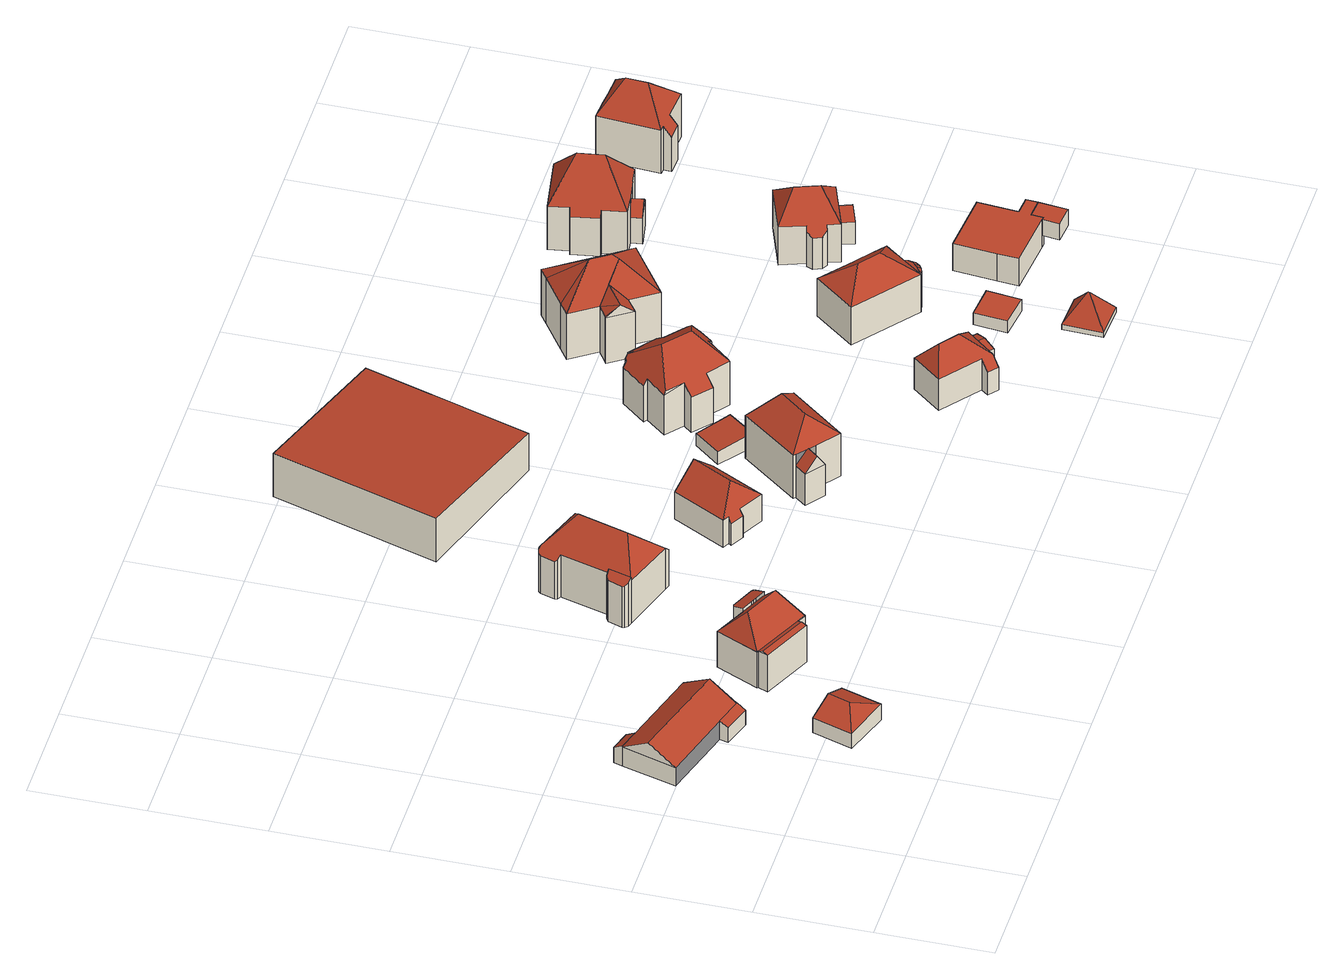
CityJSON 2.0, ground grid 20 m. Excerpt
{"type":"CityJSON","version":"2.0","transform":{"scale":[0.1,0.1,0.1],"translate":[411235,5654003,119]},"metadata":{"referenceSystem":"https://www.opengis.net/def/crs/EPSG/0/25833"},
"CityObjects":{
"building1":{"type":"Building","attributes":{"Gemeindeschluessel":14612000,"Geometrietyp2DReferenz":"3000","function":"31001_9998","roofType":"9999"},"children":["building1-1","building1-2","building1-3"]},
"building1-1":{"type":"BuildingPart","attributes":{"Dachtyp_tdc":"tdcPolyFlatRoof","Dachneigung":30.59,"QualitaetDacherkennung":57,"Geometrietyp2DReferenz":"3000","measuredHeight":3.93,"roofType":"2100"},"parents":["building1"],"geometry":[{"type":"MultiSurface","lod":"2","boundaries":[[[0,1,2,3,4]],[[1,0,5,6]],[[7,8,4,3]],[[6,5,8,7,9]],[[5,0,4,8]]],"semantics":{"surfaces":[{"type":"WallSurface"},{"type":"RoofSurface"},{"type":"GroundSurface"}],"values":[0,1,2,0,0]}}]},
"building1-2":{"type":"BuildingPart","attributes":{"Dachtyp_tdc":"tdcPolyFlatRoof","Dachneigung":30.6,"QualitaetDacherkennung":67,"Geometrietyp2DReferenz":"3000","measuredHeight":4.07,"roofType":"2100"},"parents":["building1"],"geometry":[{"type":"MultiSurface","lod":"2","boundaries":[[[10,11,12,13,14]],[[15,16,17,18,19]],[[16,10,14,17]],[[16,15,11,10]],[[14,13,18,17]]],"semantics":{"surfaces":[{"type":"WallSurface"},{"type":"RoofSurface"},{"type":"GroundSurface"}],"values":[0,0,0,1,2]}}]},
"building1-3":{"type":"BuildingPart","attributes":{"Dachtyp_tdc":"tdcGableRoof","Dachneigung":30.52,"QualitaetDacherkennung":87,"Geometrietyp2DReferenz":"3000","measuredHeight":6.81,"roofType":"3100"},"parents":["building1"],"geometry":[{"type":"MultiSurface","lod":"2","boundaries":[[[20,9,7,21]],[[22,19,18,23]],[[9,20,24]],[[19,22,25]],[[20,12,19,25,24]],[[22,2,9,24,25]],[[18,13,21,7,3,23]]],"semantics":{"surfaces":[{"type":"WallSurface"},{"type":"RoofSurface"},{"type":"GroundSurface"}],"values":[0,0,0,0,1,1,2]}}]},
"building2":{"type":"Building","attributes":{"Dachtyp_tdc":"tdcHipAndGableRoof","Gemeindeschluessel":14612000,"Dachneigung":21.73,"QualitaetDacherkennung":46,"Geometrietyp2DReferenz":"3000","measuredHeight":4.89,"function":"31001_9998","roofType":"5000"},"geometry":[{"type":"Solid","lod":"2","boundaries":[[[[26,27,28,29]],[[27,30,31,28]],[[30,32,33,31]],[[32,26,29,33]],[[30,27,34]],[[26,32,35]],[[27,26,35,34]],[[32,30,34,35]],[[29,28,31,33]]]],"semantics":{"surfaces":[{"type":"WallSurface"},{"type":"RoofSurface"},{"type":"GroundSurface"}],"values":[[0,0,0,0,1,0,1,1,2]]}}]},
"building3":{"type":"Building","attributes":{"Gemeindeschluessel":14612000,"Geometrietyp2DReferenz":"3000","function":"31001_9998","roofType":"9999"},"children":["building3-1","building3-2","building3-3"]},
"building3-1":{"type":"BuildingPart","attributes":{"Dachtyp_tdc":"tdcGableRoof","Dachneigung":17.73,"QualitaetDacherkennung":32,"Geometrietyp2DReferenz":"3000","measuredHeight":7.78,"roofType":"3100"},"parents":["building3"],"geometry":[{"type":"MultiSurface","lod":"2","boundaries":[[[36,37,38,39]],[[37,40,41,42,38]],[[43,36,39,44,45]],[[40,37,46]],[[36,43,47]],[[37,36,47,46]],[[43,40,46,47]],[[39,38,42,44]]],"semantics":{"surfaces":[{"type":"WallSurface"},{"type":"RoofSurface"},{"type":"GroundSurface"}],"values":[0,0,0,0,0,1,1,2]}}]},
"building3-2":{"type":"BuildingPart","attributes":{"Dachtyp_tdc":"tdcPolyFlatRoof","Dachneigung":17.62,"QualitaetDacherkennung":68,"Geometrietyp2DReferenz":"3000","measuredHeight":8.07,"roofType":"2100"},"parents":["building3"],"geometry":[{"type":"MultiSurface","lod":"2","boundaries":[[[48,49,50,51,52]],[[49,53,54,50]],[[53,55,56,54]],[[55,57,58,56]],[[57,59,60,58]],[[59,61,62,63,60]],[[59,57,55,53,49,48,61]],[[63,51,50,54,56,58,60]]],"semantics":{"surfaces":[{"type":"WallSurface"},{"type":"RoofSurface"},{"type":"GroundSurface"}],"values":[0,0,0,0,0,0,1,2]}}]},
"building3-3":{"type":"BuildingPart","attributes":{"Dachtyp_tdc":"tdcHipRoof","Dachneigung":47.44,"QualitaetDacherkennung":70,"Geometrietyp2DReferenz":"3000","measuredHeight":11.85,"roofType":"3200"},"parents":["building3"],"geometry":[{"type":"MultiSurface","lod":"2","boundaries":[[[41,64,65,42]],[[64,66,67,65]],[[66,52,51,67]],[[62,68,69,63]],[[68,45,44,69]],[[66,70,71]],[[72,62,73]],[[70,40,43,72,73,71]],[[62,52,66,71,73]],[[68,72,43,45]],[[41,40,70,64]],[[62,72,68]],[[64,70,66]],[[44,42,65,67,51,63,69]]],"semantics":{"surfaces":[{"type":"WallSurface"},{"type":"RoofSurface"},{"type":"GroundSurface"}],"values":[0,0,0,0,0,1,1,1,1,0,0,0,0,2]}}]},
"building4":{"type":"Building","attributes":{"Gemeindeschluessel":14612000,"Geometrietyp2DReferenz":"3000","function":"31001_9998","roofType":"9999"},"children":["building4-1","building4-2"]},
"building4-1":{"type":"BuildingPart","attributes":{"Dachtyp_tdc":"tdcPolyFlatRoof","Dachneigung":38.36,"QualitaetDacherkennung":68,"Geometrietyp2DReferenz":"3000","measuredHeight":9.5,"roofType":"2100"},"parents":["building4"],"geometry":[{"type":"MultiSurface","lod":"2","boundaries":[[[74,75,76,77]],[[75,78,79,76]],[[78,80,81,79]],[[80,82,83,81]],[[82,84,85,86,83]],[[87,74,77,88,89]],[[87,84,82,80,78,75,74]],[[77,76,79,81,83,86,88]]],"semantics":{"surfaces":[{"type":"WallSurface"},{"type":"RoofSurface"},{"type":"GroundSurface"}],"values":[0,0,0,0,0,0,1,2]}}]},
"building4-2":{"type":"BuildingPart","attributes":{"Dachtyp_tdc":"tdcHipRoof","Dachneigung":44.28,"QualitaetDacherkennung":59,"Geometrietyp2DReferenz":"3000","measuredHeight":13.39,"roofType":"3200"},"parents":["building4"],"geometry":[{"type":"MultiSurface","lod":"2","boundaries":[[[90,91,92,93]],[[91,94,95,92]],[[94,96,97,95]],[[96,98,99,97]],[[98,89,88,99]],[[85,100,101,86]],[[100,102,103,101]],[[102,104,105,103]],[[104,106,107,105]],[[106,108,109,107]],[[108,110,111,109]],[[110,112,113,111]],[[112,114,115,113]],[[114,116,117,115]],[[116,118,119,117]],[[118,120,121,119]],[[120,90,93,121]],[[116,114,112,122]],[[89,98,123]],[[112,110,108,106,104,102,100,85,89,123,122]],[[98,96,94,91,90,120,118,116,122,123]],[[93,92,95,97,99,88,86,101,103,105,107,109,111,113,115,117,119,121]]],"semantics":{"surfaces":[{"type":"WallSurface"},{"type":"RoofSurface"},{"type":"GroundSurface"}],"values":[0,0,0,0,0,0,0,0,0,0,0,0,0,0,0,0,0,1,1,1,1,2]}}]},
"building5":{"type":"Building","attributes":{"Dachtyp_tdc":"tdcPolyFlatRoof","Gemeindeschluessel":14612000,"Dachneigung":6.87,"QualitaetDacherkennung":64,"Geometrietyp2DReferenz":"3000","measuredHeight":2.35,"function":"31001_9998","roofType":"2100"},"geometry":[{"type":"Solid","lod":"2","boundaries":[[[[124,125,126,127]],[[125,128,129,126]],[[128,130,131,129]],[[130,124,127,131]],[[130,128,125,124]],[[127,126,129,131]]]],"semantics":{"surfaces":[{"type":"WallSurface"},{"type":"RoofSurface"},{"type":"GroundSurface"}],"values":[[0,0,0,0,1,2]]}}]},
"building6":{"type":"Building","attributes":{"Dachtyp_tdc":"tdcFreeFormRoof","Gemeindeschluessel":14612000,"Dachneigung":42.57,"QualitaetDacherkennung":61,"Geometrietyp2DReferenz":"3000","measuredHeight":9.61,"function":"31001_9998","roofType":"5000"},"geometry":[{"type":"Solid","lod":"2","boundaries":[[[[132,133,134,135,136,137,138,139,140]],[[141,142,133,132]],[[142,143,134,133]],[[143,144,135,134]],[[144,145,136,135]],[[145,146,137,136]],[[146,147,138,137]],[[147,148,139,138]],[[148,149,140,139]],[[149,141,132,140]],[[147,146,145,150]],[[145,144,143,150]],[[143,142,141,149,148,147,150]]]],"semantics":{"surfaces":[{"type":"GroundSurface"},{"type":"WallSurface"},{"type":"RoofSurface"}],"values":[[0,1,1,1,1,1,1,1,1,1,2,2,2]]}}]},
"building7":{"type":"Building","attributes":{"Gemeindeschluessel":14612000,"Geometrietyp2DReferenz":"3000","function":"31001_9998","roofType":"9999"},"children":["building7-1","building7-2"]},
"building7-1":{"type":"BuildingPart","attributes":{"Dachtyp_tdc":"tdcHipRoof","Dachneigung":41.25,"QualitaetDacherkennung":84,"Geometrietyp2DReferenz":"3000","measuredHeight":13.04,"roofType":"3200"},"parents":["building7"],"geometry":[{"type":"MultiSurface","lod":"2","boundaries":[[[151,152,153,154]],[[152,155,156,153]],[[155,157,158,159,156]],[[160,161,162]],[[160,163,164,161]],[[163,151,154,164]],[[152,151,165]],[[157,155,166,163,160]],[[151,163,166,165]],[[155,152,165,166]],[[157,160,167,168]],[[154,153,156,159,161,164]]],"semantics":{"surfaces":[{"type":"WallSurface"},{"type":"RoofSurface"},{"type":"GroundSurface"}],"values":[0,0,0,0,0,0,1,1,1,1,0,2]}}]},
"building7-2":{"type":"BuildingPart","attributes":{"Dachtyp_tdc":"tdcGableRoof","Dachneigung":45.13,"QualitaetDacherkennung":11,"Geometrietyp2DReferenz":"3000","measuredHeight":8.93,"roofType":"3100"},"parents":["building7"],"geometry":[{"type":"MultiSurface","lod":"2","boundaries":[[[169,162,161,170]],[[158,171,172,159]],[[171,169,170,172]],[[169,171,173]],[[162,169,173,174,167]],[[171,158,168,174,173]],[[170,161,159,172]]],"semantics":{"surfaces":[{"type":"WallSurface"},{"type":"RoofSurface"},{"type":"GroundSurface"}],"values":[0,0,0,0,1,1,2]}}]},
"building8":{"type":"Building","attributes":{"Gemeindeschluessel":14612000,"Geometrietyp2DReferenz":"3000","function":"31001_3211","roofType":"9999"},"children":["building8-1","building8-2"]},
"building8-1":{"type":"BuildingPart","attributes":{"Dachtyp_tdc":"tdcPolyFlatRoof","Dachneigung":41.72,"QualitaetDacherkennung":52,"Geometrietyp2DReferenz":"3000","measuredHeight":3.56,"roofType":"2100"},"parents":["building8"],"geometry":[{"type":"MultiSurface","lod":"2","boundaries":[[[175,176,177,178]],[[176,179,180,177]],[[179,181,182,180]],[[181,179,176,175]],[[178,177,180,182]]],"semantics":{"surfaces":[{"type":"WallSurface"},{"type":"RoofSurface"},{"type":"GroundSurface"}],"values":[0,0,0,1,2]}}]},
"building8-2":{"type":"BuildingPart","attributes":{"Dachtyp_tdc":"tdcPolyFlatRoof","Dachneigung":2.84,"QualitaetDacherkennung":52,"Geometrietyp2DReferenz":"3000","measuredHeight":8.94,"roofType":"2100"},"parents":["building8"],"geometry":[{"type":"MultiSurface","lod":"2","boundaries":[[[183,184,178,185]],[[184,175,178]],[[186,182,181]],[[186,187,188,182]],[[187,189,190,188]],[[189,191,192,190]],[[191,183,185,192]],[[191,189,187,186,184,183]],[[185,178,182,188,190,192]]],"semantics":{"surfaces":[{"type":"WallSurface"},{"type":"RoofSurface"},{"type":"GroundSurface"}],"values":[0,0,0,0,0,0,0,1,2]}}]},
"building9":{"type":"Building","attributes":{"Dachtyp_tdc":"tdcPolyFlatRoof","Gemeindeschluessel":14612000,"Dachneigung":4.21,"QualitaetDacherkennung":83,"Geometrietyp2DReferenz":"3000","measuredHeight":3,"function":"31001_9998","roofType":"2100"},"geometry":[{"type":"Solid","lod":"2","boundaries":[[[[193,194,195,196]],[[194,197,198,195]],[[197,199,200,198]],[[199,193,196,200]],[[199,197,194,193]],[[196,195,198,200]]]],"semantics":{"surfaces":[{"type":"WallSurface"},{"type":"RoofSurface"},{"type":"GroundSurface"}],"values":[[0,0,0,0,1,2]]}}]},
"building10":{"type":"Building","attributes":{"Gemeindeschluessel":14612000,"Geometrietyp2DReferenz":"3000","function":"31001_9998","roofType":"9999"},"children":["building10-1","building10-2"]},
"building10-1":{"type":"BuildingPart","attributes":{"Dachtyp_tdc":"tdcGableRoof","Dachneigung":13.65,"QualitaetDacherkennung":39,"Geometrietyp2DReferenz":"3000","measuredHeight":5.89,"roofType":"3100"},"parents":["building10"],"geometry":[{"type":"MultiSurface","lod":"2","boundaries":[[[201,202,203,204]],[[202,205,206,203]],[[205,207,208,206]],[[205,202,209]],[[202,201,210,209]],[[207,205,209,210]],[[204,203,206,208]]],"semantics":{"surfaces":[{"type":"WallSurface"},{"type":"RoofSurface"},{"type":"GroundSurface"}],"values":[0,0,0,0,1,1,2]}}]},
"building10-2":{"type":"BuildingPart","attributes":{"Dachtyp_tdc":"tdcHipRoof","Dachneigung":49.61,"QualitaetDacherkennung":61,"Geometrietyp2DReferenz":"3000","measuredHeight":10.35,"roofType":"3200"},"parents":["building10"],"geometry":[{"type":"MultiSurface","lod":"2","boundaries":[[[211,212,213,214]],[[212,215,216,213]],[[215,217,201,204,216]],[[218,219,220,208,207]],[[219,221,222,220]],[[221,223,224,222]],[[223,211,214,224]],[[219,218,217,225]],[[215,212,226]],[[217,215,226,225]],[[212,211,223,221,219,225,226]],[[214,213,216,204,208,220,222,224]]],"semantics":{"surfaces":[{"type":"WallSurface"},{"type":"RoofSurface"},{"type":"GroundSurface"}],"values":[0,0,0,0,0,0,0,1,1,1,1,2]}}]},
"building11":{"type":"Building","attributes":{"Dachtyp_tdc":"tdcFreeFormRoof","Gemeindeschluessel":14612000,"Dachneigung":37.98,"QualitaetDacherkennung":51,"Geometrietyp2DReferenz":"3000","measuredHeight":13.48,"function":"31001_9998","roofType":"5000"},"geometry":[{"type":"Solid","lod":"2","boundaries":[[[[227,228,229,230]],[[228,231,232,229]],[[231,233,234,232]],[[233,235,236,234]],[[235,237,238,236]],[[237,239,240,238]],[[239,241,242,240]],[[241,243,244,242]],[[243,245,246,244]],[[245,247,248,246]],[[247,249,250,248]],[[249,251,252,250]],[[251,253,254,252]],[[253,255,256,254]],[[255,257,258,256]],[[257,259,260,258]],[[259,261,262,260]],[[261,263,264,262]],[[263,265,266,264]],[[265,267,268,266]],[[267,269,270,268]],[[269,271,272,270]],[[271,273,274,272]],[[273,227,230,274]],[[267,265,275,276,277,227,273,271,269]],[[278,249,247,245,243,241,239,279,280]],[[275,263,261,259,257,255,253,251,278,280,276]],[[233,231,228,277,276,280,279,237,235]],[[251,249,278]],[[239,237,279]],[[265,263,275]],[[228,227,277]],[[230,229,232,234,236,238,240,242,244,246,248,250,252,254,256,258,260,262,264,266,268,270,272,274]]]],"semantics":{"surfaces":[{"type":"WallSurface"},{"type":"RoofSurface"},{"type":"GroundSurface"}],"values":[[0,0,0,0,0,0,0,0,0,0,0,0,0,0,0,0,0,0,0,0,0,0,0,0,1,1,1,1,0,0,0,0,2]]}}]},
"building12":{"type":"Building","attributes":{"Dachtyp_tdc":"tdcFreeFormRoof","Gemeindeschluessel":14612000,"Dachneigung":55.81,"QualitaetDacherkennung":19,"Geometrietyp2DReferenz":"3000","measuredHeight":5.85,"function":"31001_9998","roofType":"5000"},"geometry":[{"type":"Solid","lod":"2","boundaries":[[[[281,282,283,284]],[[282,285,286,283]],[[285,287,288,286]],[[287,281,284,288]],[[289,290,287,285]],[[289,285,282]],[[290,289,282,281]],[[290,281,287]],[[284,283,286,288]]]],"semantics":{"surfaces":[{"type":"WallSurface"},{"type":"RoofSurface"},{"type":"GroundSurface"}],"values":[[0,0,0,0,1,1,1,1,2]]}}]},
"building13":{"type":"Building","attributes":{"Dachtyp_tdc":"tdcPolyFlatRoof","Gemeindeschluessel":14612000,"Dachneigung":0,"QualitaetDacherkennung":88,"Geometrietyp2DReferenz":"3000","measuredHeight":2.37,"function":"31001_9998","roofType":"1000"},"geometry":[{"type":"Solid","lod":"2","boundaries":[[[[291,292,293,294]],[[292,295,296,293]],[[295,297,298,296]],[[297,291,294,298]],[[297,295,292,291]],[[294,293,296,298]]]],"semantics":{"surfaces":[{"type":"WallSurface"},{"type":"RoofSurface"},{"type":"GroundSurface"}],"values":[[0,0,0,0,1,2]]}}]},
"building14":{"type":"Building","attributes":{"Gemeindeschluessel":14612000,"Geometrietyp2DReferenz":"3000","function":"31001_9998","roofType":"9999"},"children":["building14-1","building14-2","building14-3"]},
"building14-1":{"type":"BuildingPart","attributes":{"Dachtyp_tdc":"tdcFreeFormRoof","Dachneigung":30.71,"QualitaetDacherkennung":14,"Geometrietyp2DReferenz":"3000","measuredHeight":7.76,"roofType":"5000"},"parents":["building14"],"geometry":[{"type":"MultiSurface","lod":"2","boundaries":[[[299,300,301,302]],[[300,303,304,301]],[[303,305,306,304]],[[305,307,308,306]],[[307,309,310,308]],[[309,311,312,310]],[[311,313,314,312]],[[311,309,315,316]],[[309,307,317,315]],[[307,305,318,317]],[[305,303,319,318]],[[303,300,299,300,319]],[[300,313,316,315,317,318,319]],[[313,311,316]],[[302,301,304,306,308,310,312,314,301]]],"semantics":{"surfaces":[{"type":"WallSurface"},{"type":"RoofSurface"},{"type":"GroundSurface"}],"values":[0,0,0,0,0,0,0,1,1,1,1,1,1,1,2]}}]},
"building14-2":{"type":"BuildingPart","attributes":{"Dachtyp_tdc":"tdcHipRoof","Dachneigung":39.42,"QualitaetDacherkennung":79,"Geometrietyp2DReferenz":"3000","measuredHeight":11.47,"roofType":"3200"},"parents":["building14"],"geometry":[{"type":"MultiSurface","lod":"2","boundaries":[[[320,321,322,323]],[[321,324,302,322]],[[324,299,302]],[[325,326,327,314,313]],[[326,328,329,327]],[[328,330,331,329]],[[330,332,333,331]],[[332,334,333]],[[330,328,335]],[[326,325,324,321,336]],[[328,326,336,335]],[[321,320,332,330,335,336]],[[323,322,302,301,314,327,329,331,333]],[[320,323,337]]],"semantics":{"surfaces":[{"type":"WallSurface"},{"type":"RoofSurface"},{"type":"GroundSurface"}],"values":[0,0,0,0,0,0,0,0,1,1,1,1,2,0]}}]},
"building14-3":{"type":"BuildingPart","attributes":{"Dachtyp_tdc":"tdcPolyFlatRoof","Dachneigung":12.66,"QualitaetDacherkennung":49,"Geometrietyp2DReferenz":"3000","measuredHeight":4.43,"roofType":"2100"},"parents":["building14"],"geometry":[{"type":"MultiSurface","lod":"2","boundaries":[[[338,337,323,339]],[[334,340,341,333]],[[340,338,339,341]],[[340,334,337,338]],[[339,323,333,341]]],"semantics":{"surfaces":[{"type":"WallSurface"},{"type":"RoofSurface"},{"type":"GroundSurface"}],"values":[0,0,0,1,2]}}]},
"building15":{"type":"Building","attributes":{"Dachtyp_tdc":"tdcFreeFormRoof","Gemeindeschluessel":14612000,"Dachneigung":39.39,"QualitaetDacherkennung":67,"Geometrietyp2DReferenz":"3000","measuredHeight":14.34,"function":"31001_9998","roofType":"5000"},"geometry":[{"type":"Solid","lod":"2","boundaries":[[[[342,343,344,345]],[[343,346,347,344]],[[346,348,349,347]],[[348,350,351,349]],[[350,352,353,351]],[[352,354,355,353]],[[354,356,357,355]],[[356,358,359,357]],[[358,360,361,359]],[[360,362,363,361]],[[362,364,365,363]],[[364,342,345,365]],[[364,366,367]],[[368,366,364]],[[368,364,362]],[[362,360,368]],[[368,358,356,366]],[[367,366,356,354]],[[369,367,354,352]],[[350,369,352]],[[348,369,350]],[[369,348,370]],[[346,370,348]],[[343,370,346]],[[370,343,342]],[[367,369,370,342,364]],[[358,368,360]],[[345,344,347,349,351,353,355,357,359,361,363,365]]]],"semantics":{"surfaces":[{"type":"WallSurface"},{"type":"RoofSurface"},{"type":"GroundSurface"}],"values":[[0,0,0,0,0,0,0,0,0,0,0,0,1,1,1,1,1,1,1,1,1,1,1,1,1,1,0,2]]}}]},
"building16":{"type":"Building","attributes":{"Dachtyp_tdc":"tdcPolyFlatRoof","Gemeindeschluessel":14612000,"Dachneigung":0,"QualitaetDacherkennung":89,"Geometrietyp2DReferenz":"3000","measuredHeight":5.65,"function":"31001_9998","roofType":"1000"},"geometry":[{"type":"Solid","lod":"2","boundaries":[[[[371,372,373,374]],[[372,375,376,373]],[[375,377,378,376]],[[377,379,380,378]],[[379,381,382,380]],[[381,383,384,382]],[[383,385,386,384]],[[385,387,388,386]],[[387,389,390,388]],[[389,371,374,390]],[[389,387,385,383,381,379,377,375,372,371]],[[374,373,376,378,380,382,384,386,388,390]]]],"semantics":{"surfaces":[{"type":"WallSurface"},{"type":"RoofSurface"},{"type":"GroundSurface"}],"values":[[0,0,0,0,0,0,0,0,0,0,1,2]]}}]},
"building17":{"type":"Building","attributes":{"Dachtyp_tdc":"tdcPolyFlatRoof","Gemeindeschluessel":14612000,"Dachneigung":0,"QualitaetDacherkennung":89,"Geometrietyp2DReferenz":"3000","measuredHeight":3.32,"function":"31001_9998","roofType":"1000"},"geometry":[{"type":"Solid","lod":"2","boundaries":[[[[391,375,392,393]],[[375,372,394,392]],[[372,371,395,394]],[[371,389,396,395]],[[389,397,398,396]],[[397,391,393,398]],[[397,389,371,372,375,391]],[[393,392,394,395,396,398]]]],"semantics":{"surfaces":[{"type":"WallSurface"},{"type":"RoofSurface"},{"type":"GroundSurface"}],"values":[[0,0,0,0,0,0,1,2]]}}]},
"building18":{"type":"Building","attributes":{"Gemeindeschluessel":14612000,"Geometrietyp2DReferenz":"3000","function":"31001_9998","roofType":"9999"},"children":["building18-1","building18-2"]},
"building18-1":{"type":"BuildingPart","attributes":{"Dachtyp_tdc":"tdcPolyFlatRoof","Dachneigung":0,"QualitaetDacherkennung":43,"Geometrietyp2DReferenz":"3000","measuredHeight":4.49,"roofType":"1000"},"parents":["building18"],"geometry":[{"type":"MultiSurface","lod":"2","boundaries":[[[399,400,401,402]],[[400,403,404,401]],[[403,405,406,404]],[[405,403,400,399]],[[402,401,404,406]]],"semantics":{"surfaces":[{"type":"WallSurface"},{"type":"RoofSurface"},{"type":"GroundSurface"}],"values":[0,0,0,1,2]}}]},
"building18-2":{"type":"BuildingPart","attributes":{"Dachtyp_tdc":"tdcHipRoof","Dachneigung":40.81,"QualitaetDacherkennung":75,"Geometrietyp2DReferenz":"3000","measuredHeight":11.93,"roofType":"3200"},"parents":["building18"],"geometry":[{"type":"MultiSurface","lod":"2","boundaries":[[[407,408,409,410]],[[408,411,412,409]],[[411,413,414,412]],[[413,415,416,414]],[[415,417,418,416]],[[417,419,420,418]],[[419,421,399,402,420]],[[422,406,405]],[[422,423,424,406]],[[423,425,426,424]],[[425,427,428,426]],[[427,407,410,428]],[[423,422,421,419,429]],[[417,415,430]],[[419,417,430,429]],[[415,413,411,408,407,427,425,423,429,430]],[[410,409,412,414,416,418,420,402,406,424,426,428]]],"semantics":{"surfaces":[{"type":"WallSurface"},{"type":"RoofSurface"},{"type":"GroundSurface"}],"values":[0,0,0,0,0,0,0,0,0,0,0,0,1,1,1,1,2]}}]},
"building19":{"type":"Building","attributes":{"Gemeindeschluessel":14612000,"Geometrietyp2DReferenz":"3000","function":"31001_9998","roofType":"9999"},"children":["building19-1","building19-2"]},
"building19-1":{"type":"BuildingPart","attributes":{"Dachtyp_tdc":"tdcHipRoof","Dachneigung":52.04,"QualitaetDacherkennung":65,"Geometrietyp2DReferenz":"3000","measuredHeight":15.74,"roofType":"3200"},"parents":["building19"],"geometry":[{"type":"MultiSurface","lod":"2","boundaries":[[[431,432,433,434]],[[432,435,436,433]],[[435,437,438,436]],[[437,439,440,438]],[[439,441,442,440]],[[441,443,444,442]],[[443,445,446,444]],[[445,447,448,446]],[[447,449,450,448]],[[449,451,452,450]],[[451,453,454,452]],[[453,455,456,454]],[[455,457,458,456]],[[457,459,460,458]],[[459,461,462,460]],[[461,463,464,462]],[[463,465,466,464]],[[465,467,468,466]],[[467,469,470,468]],[[469,471,472,470]],[[471,473,474,472]],[[473,475,476,474]],[[475,477,478,476]],[[477,479,480,478]],[[479,481,482,480]],[[481,483,484,482]],[[483,485,486,484]],[[485,487,488,486]],[[487,489,490,488]],[[489,491,490]],[[492,493,494,495,496]],[[493,497,498,494]],[[497,499,500,498]],[[499,501,502,500]],[[501,503,504,502]],[[503,505,506,504]],[[505,507,508,506]],[[507,509,510,508]],[[509,511,512,510]],[[511,431,434,512]],[[507,505,513]],[[493,492,489,487,514]],[[505,503,501,499,497,493,514,513]],[[487,485,483,481,479,477,475,473,471,469,467,465,463,461,459,457,455,453,451,449,447,445,443,441,439,437,435,432,431,511,509,507,513,514]],[[434,433,436,438,440,442,444,446,448,450,452,454,456,458,460,462,464,466,468,470,472,474,476,478,480,482,484,486,488,490,495,494,498,500,502,504,506,508,510,512]]],"semantics":{"surfaces":[{"type":"WallSurface"},{"type":"RoofSurface"},{"type":"GroundSurface"}],"values":[0,0,0,0,0,0,0,0,0,0,0,0,0,0,0,0,0,0,0,0,0,0,0,0,0,0,0,0,0,0,0,0,0,0,0,0,0,0,0,0,1,1,1,1,2]}}]},
"building19-2":{"type":"BuildingPart","attributes":{"Dachtyp_tdc":"tdcGableRoof","Dachneigung":41.39,"QualitaetDacherkennung":9,"Geometrietyp2DReferenz":"3000","measuredHeight":7.27,"roofType":"3100"},"parents":["building19"],"geometry":[{"type":"MultiSurface","lod":"2","boundaries":[[[491,515,516,490]],[[515,517,518,516]],[[517,496,495,518]],[[517,515,519]],[[515,491,520,519]],[[496,517,519,520]],[[490,516,518,495]]],"semantics":{"surfaces":[{"type":"WallSurface"},{"type":"RoofSurface"},{"type":"GroundSurface"}],"values":[0,0,0,0,1,1,2]}}]},
"building20":{"type":"Building","attributes":{"Dachtyp_tdc":"tdcFreeFormRoof","Gemeindeschluessel":14612000,"Dachneigung":45.77,"QualitaetDacherkennung":70,"Geometrietyp2DReferenz":"3000","measuredHeight":13.85,"function":"31001_9998","roofType":"5000"},"geometry":[{"type":"Solid","lod":"2","boundaries":[[[[521,522,523,524]],[[522,525,526,523]],[[525,527,528,526]],[[527,529,530,528]],[[529,531,532,530]],[[531,533,534,532]],[[533,535,536,534]],[[535,537,538,536]],[[537,539,540,538]],[[539,521,524,540]],[[535,533,541,542]],[[533,531,529,527,541]],[[527,525,542,541]],[[525,522,521,539,537,535,542]],[[524,523,526,528,530,532,534,536,538,540]]]],"semantics":{"surfaces":[{"type":"WallSurface"},{"type":"RoofSurface"},{"type":"GroundSurface"}],"values":[[0,0,0,0,0,0,0,0,0,0,1,1,1,1,2]]}}]}
},
"vertices":[
[132,329,101],[136,344,110],[136,344,109],[136,344,71],[132,329,71],[182,314,101],[186,329,110],[186,329,71],[182,314,71],[186,329,109],
[73,482,102],[69,467,112],[69,467,110],[69,467,71],[73,482,71],[32,478,112],[37,493,102],[37,493,71],[32,478,71],[32,478,110],
[214,425,110],[214,425,71],[4,382,109],[4,382,71],[200,378,139],[18,431,139],
[255,174,119],[232,103,119],[232,103,86],[255,174,86],[151,130,116],[151,130,86],[174,201,116],[174,201,86],[205,148,134],[218,187,134],
[359,260,148],[270,301,148],[270,301,73],[359,260,73],[277,318,148],[277,318,146],[277,318,73],[367,277,148],[367,277,73],[367,277,146],[274,310,151],[363,269,151],
[368,368,154],[376,385,148],[376,385,73],[368,368,73],[368,368,146],[382,387,146],[382,387,73],[423,369,146],[423,369,73],[425,366,147],[425,366,73],[425,362,148],[425,362,73],[418,346,154],[418,346,146],[418,346,73],
[275,319,146],[275,319,73],[310,395,146],[310,395,73],[383,269,146],[383,269,73],[275,319,148],[316,346,192],[383,269,148],[380,317,192],
[403,567,136],[399,571,132],[399,571,48],[403,567,48],[398,575,131],[398,575,48],[407,601,132],[407,601,48],[414,605,136],[414,605,48],[422,604,143],[422,604,135],[422,604,48],[411,564,143],[411,564,48],[411,564,136],
[548,658,131],[521,571,132],[521,571,48],[548,658,48],[530,568,122],[530,568,48],[518,530,123],[518,530,48],[509,533,132],[509,533,48],[447,690,134],[447,690,48],[441,693,128],[441,693,48],[439,698,125],[439,698,48],[447,723,125],[447,723,48],[451,727,128],[451,727,48],[457,729,132],[457,729,48],[458,728,134],[458,728,48],[523,708,132],[523,708,48],[560,696,130],[560,696,48],[570,693,120],[570,693,48],[558,655,121],[558,655,48],[498,674,182],[472,586,182],
[523,708,76],[531,735,72],[531,735,52],[523,708,52],[578,720,72],[578,720,52],[570,693,76],[570,693,52],
[631,457,58],[635,462,58],[623,468,58],[673,562,58],[713,541,58],[753,520,58],[703,426,58],[658,450,58],[655,444,58],[631,457,102],[635,462,113],[623,468,113],[673,562,113],[713,541,154],[753,520,113],[703,426,113],[658,450,113],[655,444,103],[676,471,154],
[854,493,143],[929,433,143],[929,433,55],[854,493,55],[849,334,143],[849,334,55],[810,364,143],[810,364,119],[810,364,55],[779,390,143],[779,390,55],[779,390,119],[775,393,143],[775,393,55],[872,438,185],[832,388,185],[797,375,143],[799,374,143],
[763,370,119],[763,370,55],[795,345,119],[795,345,55],[782,355,144],[798,374,144],
[845,1009,45],[855,1006,36],[855,1006,9],[845,1009,9],[837,950,36],[837,950,9],[828,953,45],[828,953,9],
[883,1128,85],[845,1009,85],[883,1128,9],[828,953,85],[790,834,85],[790,834,9],[528,917,98],[528,917,9],[621,1211,98],[621,1211,9],
[892,491,77],[837,534,72],[837,534,47],[892,491,47],[874,580,72],[874,580,47],[928,538,77],[928,538,47],
[1167,208,117],[1180,197,117],[1180,197,63],[1167,208,63],[1151,161,116],[1151,161,63],[1138,172,116],[1138,172,63],[1167,181,122],[1153,192,122],
[1108,170,127],[1041,223,126],[1041,223,63],[1108,170,63],[1083,275,127],[1083,275,63],[1167,208,128],[1138,172,127],[1125,156,127],[1125,156,63],[1115,144,109],[1115,144,63],[1099,158,109],[1099,158,63],[1113,209,166],[1081,234,166],
[1037,603,129],[1002,558,124],[1002,558,34],[1037,603,34],[965,587,122],[965,587,34],[952,572,106],[952,572,34],[919,600,106],[919,600,34],[932,615,123],[932,615,34],[902,640,116],[902,640,34],[932,676,118],[932,676,34],[926,680,107],[926,680,34],[963,724,108],[963,724,34],[968,720,120],[968,720,34],[971,723,120],[971,723,34],[983,713,127],[983,713,34],[992,724,116],[992,724,34],[1017,705,115],[1017,705,34],[1021,710,109],[1021,710,34],[1046,691,109],[1046,691,34],[1034,675,125],[1034,675,34],[1069,647,124],[1069,647,34],[1074,637,122],[1074,637,34],[1075,626,113],[1075,626,34],[1071,614,108],[1071,614,34],[1062,605,109],[1062,605,34],[1050,601,117],[1050,601,34],[1072,640,126],[1008,623,169],[1004,561,126],[975,720,127],[905,638,123],[962,661,169],
[1340,79,86],[1338,9,86],[1338,9,76],[1340,79,76],[1271,12,86],[1271,12,76],[1274,82,86],[1274,82,76],[1306,44,135],[1306,47,135],
[1325,220,87],[1318,160,87],[1318,160,63],[1325,220,63],[1259,167,87],[1259,167,63],[1265,226,87],[1265,226,63],
[1327,370,118],[1320,360,124],[1320,360,52],[1327,370,52],[1323,348,124],[1323,348,52],[1321,336,124],[1321,336,52],[1315,328,124],[1315,328,52],[1308,323,124],[1308,323,52],[1298,320,124],[1298,320,52],[1289,321,124],[1289,321,52],[1304,329,129],[1298,325,127],[1309,334,129],[1313,339,129],[1317,348,128],
[1323,406,129],[1343,390,129],[1343,390,52],[1323,406,52],[1327,370,129],[1289,321,129],[1287,318,129],[1287,318,52],[1178,404,129],[1178,404,52],[1235,476,129],[1235,476,52],[1292,430,129],[1292,430,52],[1292,430,96],[1243,411,166],[1279,383,166],[1323,406,96],
[1335,422,91],[1335,422,52],[1305,446,91],[1305,446,52],
[1070,846,108],[1094,862,108],[1094,862,14],[1070,846,14],[1150,901,108],[1150,901,14],[1169,914,108],[1169,914,14],[1202,866,108],[1202,866,14],[1260,782,108],[1260,782,14],[1161,714,108],[1161,714,14],[1130,760,108],[1130,760,14],[1105,742,108],[1105,742,14],[1077,783,108],[1077,783,14],[1080,785,108],[1080,785,14],[1102,800,108],[1102,800,14],[1136,794,128],[1175,787,151],[1091,762,128],[1177,798,157],[1154,831,157],
[1509,195,104],[1507,174,104],[1507,174,48],[1509,195,48],[1501,175,104],[1501,175,48],[1396,185,104],[1396,185,48],[1399,222,104],[1399,222,48],[1406,297,104],[1406,297,48],[1517,287,104],[1517,287,48],[1511,216,104],[1511,216,48],[1544,213,104],[1544,213,48],[1542,192,104],[1542,192,48],
[1498,145,104],[1501,175,71],[1498,145,71],[1507,174,71],[1509,195,71],[1542,192,71],[1537,141,104],[1537,141,71],
[1478,509,81],[1487,484,81],[1487,484,36],[1478,509,36],[1446,469,81],[1446,469,36],[1437,494,81],[1437,494,36],
[1372,503,100],[1366,518,100],[1366,518,36],[1372,503,36],[1371,529,107],[1371,529,36],[1378,531,113],[1378,531,36],[1363,574,114],[1363,574,36],[1453,607,112],[1453,607,36],[1487,512,112],[1487,512,36],[1478,509,112],[1437,494,113],[1396,479,114],[1396,479,36],[1389,501,113],[1389,501,36],[1382,498,107],[1382,498,36],[1433,522,155],[1418,563,155],
[1446,911,102],[1447,910,100],[1447,910,17],[1446,911,17],[1449,909,98],[1449,909,17],[1450,908,96],[1450,908,17],[1452,906,95],[1452,906,17],[1453,905,94],[1453,905,17],[1455,902,92],[1455,902,17],[1456,900,91],[1456,900,17],[1457,898,90],[1457,898,17],[1457,896,90],[1457,896,17],[1458,894,89],[1458,894,17],[1458,892,89],[1458,892,17],[1459,890,89],[1459,890,17],[1459,888,89],[1459,888,17],[1459,886,90],[1459,886,17],[1459,885,90],[1459,885,17],[1459,883,91],[1459,883,17],[1458,881,92],[1458,881,17],[1458,879,93],[1458,879,17],[1457,877,94],[1457,877,17],[1456,874,96],[1456,874,17],[1455,872,98],[1455,872,17],[1454,870,99],[1454,870,17],[1453,869,101],[1453,869,17],[1451,867,103],[1451,867,17],[1449,865,106],[1449,865,17],[1450,858,106],[1450,858,17],[1451,854,106],[1451,854,17],[1454,836,106],[1454,836,17],[1424,831,106],[1424,831,17],[1424,831,69],[1378,823,106],[1348,819,105],[1348,819,17],[1378,823,17],[1378,823,69],[1341,861,105],[1341,861,17],[1333,860,95],[1333,860,17],[1325,909,94],[1325,909,17],[1334,911,106],[1334,911,17],[1328,947,106],[1328,947,17],[1433,964,107],[1433,964,17],[1441,914,106],[1441,914,17],[1444,912,104],[1444,912,17],[1388,914,175],[1395,869,175],
[1428,811,69],[1428,811,17],[1381,803,69],[1381,803,17],[1405,807,90],[1401,827,90],
[1565,804,91],[1566,818,110],[1566,818,21],[1565,804,21],[1556,819,110],[1556,819,21],[1564,929,110],[1564,929,21],[1601,927,110],[1601,927,21],[1621,925,110],[1621,925,21],[1661,922,110],[1661,922,21],[1653,812,110],[1653,812,21],[1597,816,110],[1597,816,21],[1596,802,92],[1596,802,21],[1610,892,160],[1608,854,160]
]}
